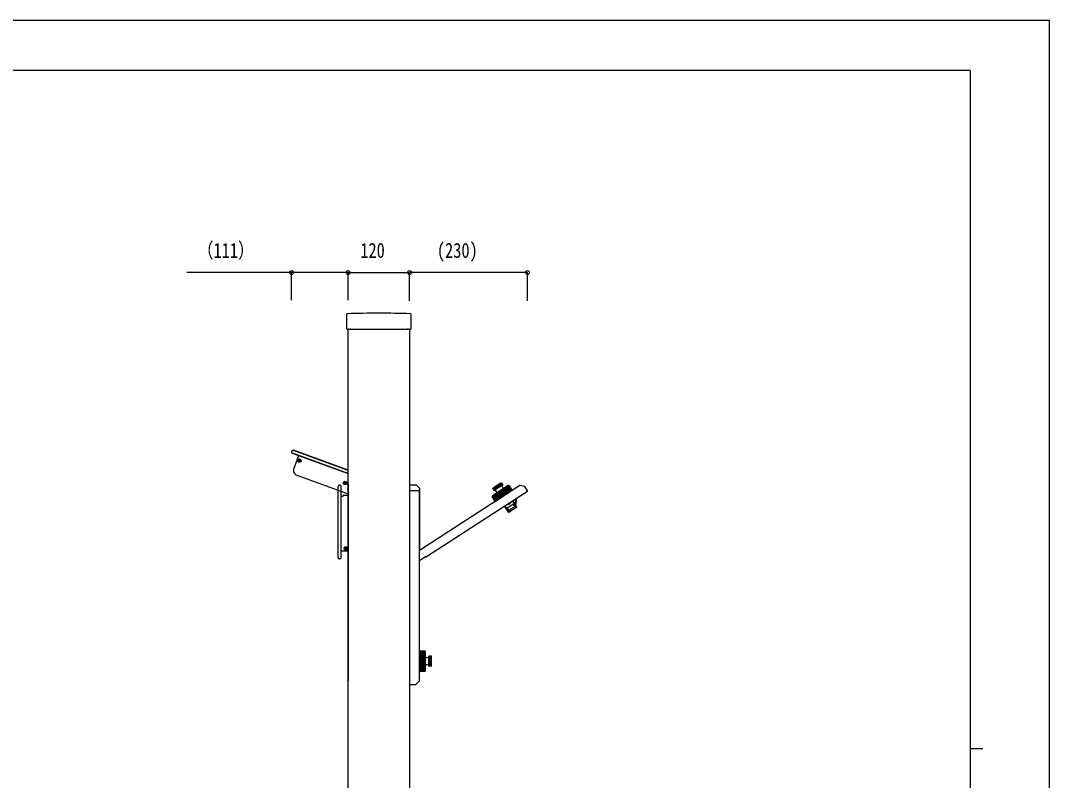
# Model space of a CAD drawing. Units: millimetres, scale not verified. Extents: x -2102 to 2103, y -1485 to 1485.
# Drawn here: x 93 to 2103, y 0 to 1485 of the extents above; entities that cross this region are included whole.
import ezdxf
from ezdxf.enums import TextEntityAlignment as Align

# ---------------------------------------------------------------- set-up
doc = ezdxf.new("R2010")
doc.units = ezdxf.units.MM
doc.header["$LTSCALE"] = 8
for name, color, linetype in [('0-4_YKK_A1', 4, 'Continuous'), ('0-5_YKK_D', 6, 'Continuous'), ('0-6_YKK_ZWAK', 7, 'Continuous')]:
    doc.layers.add(name, color=color, linetype=linetype)
doc.styles.add('ＭＳ ゴシック', font='')
doc.styles.get('ＭＳ ゴシック').set_extended_font_data('MS Gothic')

msp = doc.modelspace()

# ---------------------------------------------------------------- linework, layer by layer
at = {"layer": '0-4_YKK_A1'}
for p, q in [((729.61, 910.656), (729.61, 882.898)), ((855.61, 882.898), (855.61, 910.656)), ((730.408, 882.1), (733.31, 882.1)), ((732.61, -512.4), (732.61, 882.1)), ((734.222, 882.156), (733.31, 882.1)), ((734.434, 882.161), (736.286, 882.161)), ((737.41, 882.1), (736.498, 882.156)), ((737.41, 882.1), (847.81, 882.1)), ((848.722, 882.156), (847.81, 882.1)), ((848.934, 882.161), (850.786, 882.161)), ((851.91, 882.1), (850.998, 882.156)), ((851.91, 882.1), (854.811, 882.1)), ((852.61, 882.1), (852.61, -512.4)), ((622.423, 643.79), (622.081, 642.85)), ((622.672, 643.699), (622.33, 642.76)), ((732.61, 606.064), (625.537, 645.035)), ((732.61, 606.346), (625.627, 645.284)), ((623.575, 639.646), (635.596, 635.271)), ((732.61, 600.242), (623.666, 639.894)), ((635.603, 635.268), (630.909, 622.371)), ((636.173, 624.918), (635.097, 625.331)), ((635.596, 635.271), (732.61, 599.96)), ((636.528, 624.157), (636.153, 623.067)), ((636.489, 624.602), (636.173, 624.918)), ((636.489, 624.602), (636.528, 624.157)), ((637.15, 623.93), (636.737, 622.855)), ((636.845, 625.579), (637.161, 625.895)), ((637.466, 624.247), (637.15, 623.93)), ((637.161, 625.895), (637.574, 626.971)), ((637.466, 624.247), (637.911, 624.285)), ((637.782, 625.669), (638.158, 626.758)), ((637.821, 625.223), (637.782, 625.669)), ((637.821, 625.223), (638.137, 624.907)), ((637.911, 624.285), (639.001, 623.91)), ((638.137, 624.907), (639.213, 624.494)), ((630.909, 622.371), (626.215, 609.473)), ((632.192, 596.656), (732.61, 560.107)), ((726.599, 582.168), (727.012, 583.244)), ((727.221, 581.942), (727.596, 583.031)), ((732.61, 583.096), (732.147, 581.825)), ((712.86, 435.7), (712.86, 574.7)), ((716.36, 577.2), (715.36, 577.2)), ((718.86, 435.7), (718.86, 574.7)), ((725.611, 581.191), (724.536, 581.604)), ((725.966, 580.43), (725.591, 579.341)), ((725.928, 580.875), (725.611, 581.191)), ((725.928, 580.875), (725.966, 580.43)), ((726.588, 580.204), (726.175, 579.128)), ((726.283, 581.852), (726.599, 582.168)), ((726.904, 580.52), (726.588, 580.204)), ((726.904, 580.52), (727.35, 580.559)), ((727.26, 581.497), (727.221, 581.942)), ((727.26, 581.497), (727.576, 581.18)), ((727.35, 580.559), (728.439, 580.184)), ((727.576, 581.18), (728.652, 580.768)), ((732.147, 581.825), (732.147, 574.496)), ((732.147, 567.704), (732.147, 567.181)), ((732.61, 576.6), (732.61, 566.6)), ((732.61, 566.6), (732.61, 194.6)), ((732.61, 557.6), (732.61, 563.6)), ((852.61, 577.6), (865.61, 577.6)), ((852.61, 566.6), (870.61, 566.6)), ((865.61, 577.6), (872.61, 570.6)), ((870.61, 566.6), (872.61, 568.6)), ((872.61, 568.6), (872.61, 570.6)), ((872.61, 453.2), (872.61, 568.6)), ((1082.655, 564.902), (885.697, 437.08)), ((1045.516, 576.206), (1014.479, 556.064)), ((1015.379, 570.863), (1017.951, 566.9)), ((1015.512, 570.086), (1017.69, 566.731)), ((1015.796, 571.462), (1018.518, 567.268)), ((1030.906, 581.268), (1015.807, 571.469)), ((1016.429, 571.873), (1019.151, 567.679)), ((1017.495, 572.565), (1020.217, 568.37)), ((1018.518, 567.268), (1017.951, 566.9)), ((1034.319, 576.927), (1018.382, 566.583)), ((1018.465, 573.194), (1021.187, 569)), ((1018.681, 545.915), (1053.073, 568.235)), ((1051.418, 568.949), (1018.708, 547.721)), ((1018.752, 544.888), (1053.144, 567.208)), ((1020.217, 568.37), (1019.151, 567.679)), ((1019.901, 574.126), (1022.623, 569.932)), ((1021.09, 574.898), (1023.812, 570.704)), ((1022.623, 569.932), (1021.187, 569)), ((1038.164, 571.554), (1021.723, 560.884)), ((1022.724, 575.958), (1025.445, 571.764)), ((1025.445, 571.764), (1023.812, 570.704)), ((1023.989, 576.779), (1026.711, 572.585)), ((1025.392, 563.146), (1030.455, 555.345)), ((1025.622, 577.839), (1028.344, 573.645)), ((1026.139, 563.63), (1031.202, 555.829)), ((1026.711, 572.585), (1028.344, 573.645)), ((1026.778, 564.045), (1031.841, 556.244)), ((1027.539, 564.539), (1032.602, 556.738)), ((1028.188, 564.96), (1033.251, 557.159)), ((1028.248, 579.543), (1030.97, 575.349)), ((1028.958, 565.46), (1034.02, 557.658)), ((1029.218, 580.172), (1031.94, 575.978)), ((1029.612, 565.884), (1034.674, 558.083)), ((1030.284, 580.864), (1033.006, 576.67)), ((1030.384, 566.386), (1035.447, 558.584)), ((1030.917, 581.275), (1033.639, 577.081)), ((1031.038, 566.81), (1036.101, 559.009)), ((1033.972, 560.011), (1031.577, 563.702)), ((1031.634, 581.412), (1034.206, 577.449)), ((1031.808, 567.31), (1036.871, 559.508)), ((1031.94, 575.978), (1033.006, 576.67)), ((1032.289, 580.974), (1034.467, 577.618)), ((1032.457, 567.731), (1037.52, 559.93)), ((1033.218, 568.225), (1038.281, 560.423)), ((1033.639, 577.081), (1034.206, 577.449)), ((1033.857, 568.639), (1038.92, 560.838)), ((1034.603, 569.124), (1039.666, 561.323)), ((1035.228, 569.529), (1040.291, 561.728)), ((1035.954, 570), (1041.017, 562.199)), ((1036.559, 570.393), (1041.621, 562.591)), ((1037.259, 570.847), (1042.322, 563.046)), ((1037.84, 571.224), (1042.902, 563.423)), ((1038.509, 571.658), (1043.572, 563.857)), ((1039.061, 572.017), (1044.124, 564.215)), ((1039.694, 572.427), (1044.757, 564.626)), ((1040.213, 572.764), (1045.276, 564.963)), ((1040.805, 573.149), (1045.868, 565.347)), ((1041.288, 573.462), (1046.351, 565.661)), ((1041.834, 573.816), (1046.897, 566.015)), ((1042.276, 574.103), (1047.339, 566.302)), ((1042.407, 560.24), (1047.44, 563.506)), ((1042.407, 560.24), (1047.44, 563.506)), ((1042.773, 574.426), (1047.836, 566.625)), ((1043.172, 574.684), (1048.234, 566.883)), ((1043.615, 574.972), (1048.678, 567.171)), ((1043.967, 575.2), (1049.029, 567.399)), ((1044.353, 575.451), (1049.416, 567.65)), ((1044.655, 575.647), (1049.718, 567.846)), ((1044.982, 575.859), (1050.045, 568.058)), ((1045.232, 576.022), (1050.295, 568.22)), ((1045.497, 576.193), (1050.559, 568.392)), ((1045.706, 576.302), (1050.756, 568.52)), ((1045.951, 576.361), (1050.956, 568.65)), ((1046.152, 576.363), (1051.098, 568.741)), ((1046.372, 576.317), (1051.232, 568.829)), ((1046.541, 576.244), (1051.317, 568.884)), ((1046.715, 576.123), (1051.385, 568.928)), ((1046.838, 575.996), (1051.413, 568.946)), ((1051.418, 568.949), (1046.9, 575.912)), ((1052.654, 567.963), (1052.11, 568.802)), ((1053.073, 568.235), (1053.563, 567.48)), ((1082.95, 566.286), (1077.506, 574.674)), ((719.41, 555.8), (722.41, 555.8)), ((722.91, 557), (722.91, 556.3)), ((723.41, 557.5), (732.61, 557.5)), ((1014.027, 555.144), (1018.804, 547.783)), ((1014.029, 555.328), (1018.889, 547.839)), ((1014.067, 554.935), (1018.737, 547.74)), ((1014.077, 555.547), (1019.024, 547.926)), ((1014.132, 554.772), (1018.708, 547.721)), ((1014.133, 554.771), (1018.708, 547.721)), ((1014.161, 555.729), (1019.165, 548.018)), ((1018.703, 547.718), (1014.185, 554.68)), ((1014.315, 555.93), (1019.365, 548.148)), ((1014.499, 556.076), (1019.562, 548.275)), ((1014.764, 556.248), (1019.826, 548.447)), ((1015.014, 556.411), (1020.077, 548.609)), ((1015.341, 556.623), (1020.403, 548.821)), ((1015.643, 556.819), (1020.706, 549.018)), ((1016.029, 557.069), (1021.092, 549.268)), ((1016.381, 557.298), (1021.444, 549.497)), ((1016.824, 557.585), (1021.887, 549.784)), ((1017.223, 557.844), (1022.285, 550.043)), ((1017.719, 558.166), (1022.782, 550.365)), ((1018.162, 558.453), (1023.224, 550.652)), ((1019.101, 546.188), (1018.556, 547.026)), ((1018.681, 545.915), (1019.171, 545.161)), ((1018.708, 558.808), (1023.771, 551.007)), ((1019.191, 559.121), (1024.253, 551.32)), ((1019.783, 559.505), (1024.845, 551.704)), ((1020.302, 559.842), (1025.365, 552.041)), ((1020.935, 560.253), (1025.998, 552.452)), ((1021.487, 560.611), (1026.55, 552.81)), ((1022.156, 561.046), (1027.219, 553.245)), ((1022.737, 561.422), (1027.8, 553.621)), ((1023.437, 561.877), (1028.5, 554.076)), ((1024.042, 562.269), (1029.105, 554.468)), ((1024.768, 562.741), (1029.831, 554.94)), ((1059.741, 550.031), (1059.057, 540.293)), ((1060.562, 540.306), (1061.316, 551.054)), ((1038.022, 535.936), (1039.422, 533.864)), ((1038.579, 536.298), (1046.494, 524.383)), ((1039.422, 533.864), (1039.04, 533.616)), ((1039.04, 533.616), (1045.64, 523.826)), ((1055.755, 540.261), (1043.482, 532.296)), ((1043.482, 532.296), (1046.664, 527.393)), ((1046.907, 524.297), (1046.052, 523.742)), ((1058.937, 535.358), (1046.664, 527.393)), ((1061.321, 533.652), (1046.907, 524.297)), ((1058.937, 535.358), (1055.755, 540.261)), ((1059.836, 539.896), (1057.775, 540.947)), ((1061.137, 535.553), (1061.531, 535.799)), ((1062.177, 534.207), (1061.321, 533.652)), ((1062.268, 534.618), (1061.531, 535.799)), ((718.91, 448.5), (732.61, 448.5)), ((725.96, 453.169), (725.96, 453.83)), ((727.779, 455.65), (728.441, 455.65)), ((728.441, 451.35), (727.779, 451.35)), ((730.26, 453.83), (730.26, 453.169)), ((871.81, 420.9), (871.81, 452.4)), ((871.81, 195.6), (871.81, 447.968)), ((716.36, 433.2), (715.36, 433.2)), ((884.733, 437.647), (872.57, 429.753)), ((884.733, 437.647), (884.314, 437.375)), ((884.733, 437.647), (885.006, 437.227)), ((871.81, 194.6), (871.81, 420.9)), ((871.81, 254.1), (871.81, 213.1)), ((872.71, 253.6), (871.81, 253.6)), ((872.71, 253.6), (872.71, 212.6)), ((872.71, 253.1), (873.71, 253.1)), ((874.21, 252.6), (882.51, 252.6)), ((882.614, 252.594), (874.21, 252.594)), ((882.615, 252.594), (874.21, 252.594)), ((874.21, 213.6), (874.21, 252.594)), ((882.788, 252.56), (874.21, 252.56)), ((882.984, 252.48), (874.21, 252.48)), ((883.138, 252.378), (874.21, 252.378)), ((883.296, 252.218), (874.21, 252.218)), ((883.403, 252.049), (874.21, 252.049)), ((883.487, 251.811), (874.21, 251.811)), ((883.51, 251.576), (874.21, 251.576)), ((883.51, 251.261), (874.21, 251.261)), ((883.51, 250.962), (874.21, 250.962)), ((883.51, 250.573), (874.21, 250.573)), ((883.51, 250.213), (874.21, 250.213)), ((883.51, 249.752), (874.21, 249.752)), ((883.51, 249.333), (874.21, 249.333)), ((883.51, 248.805), (874.21, 248.805)), ((883.51, 248.33), (874.21, 248.33)), ((883.51, 247.737), (874.21, 247.737)), ((883.51, 247.21), (874.21, 247.21)), ((883.51, 246.559), (874.21, 246.559)), ((883.51, 245.983), (874.21, 245.983)), ((883.51, 245.278), (874.21, 245.278)), ((883.51, 244.659), (874.21, 244.659)), ((883.51, 243.904), (874.21, 243.904)), ((883.51, 243.246), (874.21, 243.246)), ((883.51, 242.448), (874.21, 242.448)), ((883.51, 241.756), (874.21, 241.756)), ((883.51, 214.6), (883.51, 251.6)), ((883.61, 223.3), (883.61, 242.9)), ((890.21, 223.6), (890.21, 242.6)), ((894.71, 243.1), (890.71, 243.1)), ((890.71, 242.113), (890.71, 242.789)), ((895.435, 242.789), (890.71, 242.789)), ((895.71, 242.113), (890.71, 242.113)), ((895.71, 241.358), (890.71, 241.358)), ((890.71, 240.087), (890.71, 241.358)), ((895.71, 224.1), (895.71, 242.1)), ((871.81, 225.9), (871.81, 219.9)), ((871.81, 225.9), (871.81, 219.9)), ((883.51, 240.921), (874.21, 240.921)), ((883.51, 240.2), (874.21, 240.2)), ((883.51, 239.334), (874.21, 239.334)), ((883.51, 238.59), (874.21, 238.59)), ((883.51, 237.7), (874.21, 237.7)), ((883.51, 236.939), (874.21, 236.939)), ((883.51, 236.031), (874.21, 236.031)), ((883.51, 235.258), (874.21, 235.258)), ((883.51, 234.34), (874.21, 234.34)), ((883.51, 233.56), (874.21, 233.56)), ((883.51, 232.639), (874.21, 232.639)), ((883.51, 231.86), (874.21, 231.86)), ((883.51, 230.942), (874.21, 230.942)), ((883.51, 230.168), (874.21, 230.168)), ((883.51, 229.261), (874.21, 229.261)), ((883.51, 228.499), (874.21, 228.499)), ((883.51, 227.609), (874.21, 227.609)), ((883.51, 226.865), (874.21, 226.865)), ((883.51, 225.999), (874.21, 225.999)), ((883.51, 225.278), (874.21, 225.278)), ((883.51, 224.444), (874.21, 224.444)), ((883.51, 223.751), (874.21, 223.751)), ((883.51, 222.954), (874.21, 222.954)), ((883.51, 222.295), (874.21, 222.295)), ((883.51, 221.541), (874.21, 221.541)), ((876.21, 233.1), (880.61, 233.1)), ((895.71, 240.087), (890.71, 240.087)), ((895.71, 238.931), (890.71, 238.931)), ((890.71, 237.219), (890.71, 238.931)), ((895.71, 237.219), (890.71, 237.219)), ((890.71, 233.854), (890.71, 235.801)), ((895.71, 235.801), (890.71, 235.801)), ((895.71, 233.854), (890.71, 233.854)), ((890.71, 232.345), (890.71, 230.398)), ((895.71, 232.345), (890.71, 232.345)), ((895.71, 230.398), (890.71, 230.398)), ((890.71, 228.98), (890.71, 227.268)), ((895.71, 228.98), (890.71, 228.98)), ((895.71, 227.268), (890.71, 227.268)), ((895.71, 226.112), (890.71, 226.112)), ((890.71, 226.112), (890.71, 224.841)), ((895.71, 224.841), (890.71, 224.841)), ((890.71, 224.087), (890.71, 223.411)), ((895.71, 224.087), (890.71, 224.087)), ((895.435, 223.411), (890.71, 223.411)), ((894.71, 223.1), (890.71, 223.1)), ((732.61, 211.7), (732.61, 194.6)), ((872.71, 212.6), (871.81, 212.6)), ((872.71, 213.1), (873.71, 213.1)), ((883.51, 220.922), (874.21, 220.922)), ((883.51, 220.216), (874.21, 220.216)), ((883.51, 219.641), (874.21, 219.641)), ((883.51, 218.989), (874.21, 218.989)), ((883.51, 218.462), (874.21, 218.462)), ((883.51, 217.87), (874.21, 217.87)), ((883.51, 217.395), (874.21, 217.395)), ((883.51, 216.867), (874.21, 216.867)), ((883.51, 216.447), (874.21, 216.447)), ((883.51, 215.987), (874.21, 215.987)), ((883.51, 215.626), (874.21, 215.626)), ((883.51, 215.237), (874.21, 215.237)), ((883.51, 214.938), (874.21, 214.938)), ((883.51, 214.623), (874.21, 214.623)), ((883.487, 214.389), (874.21, 214.389)), ((883.403, 214.15), (874.21, 214.15)), ((883.296, 213.981), (874.21, 213.981)), ((883.138, 213.821), (874.21, 213.821)), ((882.984, 213.72), (874.21, 213.72)), ((882.788, 213.639), (874.21, 213.639)), ((882.614, 213.605), (874.21, 213.605)), ((874.21, 213.6), (882.51, 213.6)), ((852.61, 187.6), (861.81, 187.6)), ((852.61, 187.6), (864.81, 187.6)), ((864.81, 187.6), (871.81, 194.6))]:
    msp.add_line(p, q, dxfattribs=at)
for points in [[(636.845, 625.579), (636.399, 625.54), (635.31, 625.915)], [(726.283, 581.852), (725.838, 581.813), (724.748, 582.188)], [(1077.506, 574.674), (1067.824, 576.735), (871.81, 449.526)], [(872.61, 453.2), (871.81, 453.2), (871.81, 567.8)], [(1026.812, 578.611), (1029.534, 574.417), (1030.97, 575.349)], [(1053.753, 546.145), (1060.878, 534.906), (1061.411, 534.064)], [(1054.31, 546.506), (1060.457, 536.644), (1061.137, 535.553)]]:
    msp.add_lwpolyline(points, dxfattribs=at)
for centre, radius in [((637.155, 624.913), 3.5), ((637.155, 624.913), 3), ((726.594, 581.186), 3.5), ((726.594, 581.186), 3), ((728.11, 453.5), 3.5)]:
    msp.add_circle(centre, radius, dxfattribs=at)
for centre, radius, start, end in [((731.106, 910.657), 1.496, 91.73613, 180.02696), ((792.61, -1087.4), 2000.5, 88.23692, 91.76308), ((854.113, 910.657), 1.496, 359.97304, 88.26387), ((624.772, 642.935), 2.5, 70, 160), ((624.772, 642.935), 2.235, 70, 160), ((624.43, 641.995), 2.5, 160, 250), ((624.43, 641.995), 2.235, 160, 250), ((637.155, 624.913), 2.1, 151.49109, 168.50891), ((637.155, 624.913), 2.1, 61.49109, 78.50891), ((637.155, 624.913), 2.1, 331.49109, 348.50891), ((635.612, 606.053), 10, 160, 250), ((637.155, 624.913), 2.1, 241.49109, 258.50891), ((726.594, 581.186), 2.1, 61.49109, 78.50891), ((715.36, 574.7), 2.5, 90, 180), ((716.36, 574.7), 2.5, 0, 90), ((726.594, 581.186), 2.1, 151.49109, 168.50891), ((726.594, 581.186), 2.1, 241.49109, 258.50891), ((726.594, 581.186), 2.1, 331.49109, 348.50891), ((742.61, 571.1), 11, 162.01851, 197.98149), ((733.447, 567.181), 1.3, 180, 229.90462), ((733.61, 576.6), 1, 90, 180), ((1016.351, 570.63), 1, 122.9828, 212.9828), ((1018.109, 567.003), 0.5, 212.9828, 302.9828), ((1015.999, 559.805), 8, 16.94001, 66.25689), ((1031.45, 580.429), 1, 32.9828, 122.9828), ((1041.48, 576.342), 8, 179.70871, 226.16876), ((1034.047, 577.346), 0.5, 302.9828, 32.9828), ((1036.286, 570.931), 0.5, 226.16876, 302.9828), ((1038.273, 571.386), 0.2, 62.9828, 122.9828), ((1046.061, 575.367), 1, 32.9828, 122.9828), ((1051.69, 568.53), 0.5, 32.9828, 122.9828), ((1082.111, 565.741), 1, 302.9828, 32.9828), ((719.41, 556.3), 0.5, 180, 270), ((722.41, 556.3), 0.5, 270, 360), ((723.41, 557), 0.5, 90, 180), ((1015.024, 555.225), 1, 122.9828, 212.9828), ((1018.976, 547.299), 0.5, 122.9828, 212.9828), ((1021.832, 560.716), 0.2, 122.9828, 182.9828), ((1023.056, 562.345), 0.5, 302.9828, 19.79685), ((1045.791, 544.555), 4.431, 255.59322, 350.37238), ((1045.888, 523.994), 0.3, 213.9828, 302.9828), ((1046.744, 524.549), 0.3, 213.59725, 302.9828), ((1058.356, 540.089), 0.5, 62.9828, 126.45333), ((1060.063, 540.341), 0.5, 242.9828, 355.9828), ((1061.158, 533.903), 0.3, 302.9828, 32.36088), ((1062.014, 534.459), 0.3, 302.9828, 31.9828), ((725.96, 455.65), 1.819, 270, 0), ((725.96, 451.35), 1.819, 0, 90), ((730.26, 455.65), 1.819, 180, 270), ((730.26, 451.35), 1.819, 90, 180), ((871.81, 453.2), 0.8, 270, 0), ((715.36, 435.7), 2.5, 180, 270), ((716.36, 435.7), 2.5, 270, 0), ((885.425, 437.5), 0.5, 212.9828, 302.9828), ((873.71, 252.6), 0.5, 0, 90), ((882.51, 251.6), 1, 0, 90), ((883.41, 242.9), 0.2, 0, 60), ((885.821, 248.288), 8, 253.95721, 303.27409), ((890.71, 242.6), 0.5, 90, 180), ((894.71, 242.1), 1, 0, 90), ((883.41, 223.3), 0.2, 300, 0), ((884.11, 240.986), 0.5, 180, 256.81404), ((884.11, 225.214), 0.5, 103.18596, 180), ((885.821, 217.911), 8, 56.72591, 103.18596), ((890.71, 223.6), 0.5, 180, 270), ((894.71, 224.1), 1, 270, 0), ((873.71, 213.6), 0.5, 270, 0), ((882.51, 214.6), 1, 270, 0)]:
    msp.add_arc(centre, radius, start, end, dxfattribs=at)
for centre, major_axis, ratio, start_param, end_param in [((730.411, 882.901), (-0.568, -0.568), 0.99628, 5.49965061, 7.06672), ((734.434, 882.143), (0.3, 0), 0.061163, 1.57079633, 2.35619449), ((736.286, 882.143), (0.3, 0), 0.061163, 0.78539816, 1.57079633), ((848.934, 882.143), (0.3, 0), 0.061163, 1.57079633, 2.35619449), ((850.786, 882.143), (0.3, 0), 0.061163, 0.78539816, 1.57079633), ((854.808, 882.901), (0.568, -0.568), 0.99628, 5.49965061, 7.06672)]:
    msp.add_ellipse(centre, major_axis=major_axis, ratio=ratio, start_param=start_param, end_param=end_param, dxfattribs=at)
at = {"layer": '0-5_YKK_D'}
for p, q in [((621.93, 938.6), (621.93, 993.6)), ((732.61, 938.6), (732.61, 993.6)), ((732.61, 938.6), (732.61, 993.6)), ((732.61, 992.6), (852.61, 992.6)), ((852.61, 938.6), (852.61, 993.6)), ((852.61, 937.1), (852.61, 993.6)), ((1083.089, 992.6), (852.61, 992.6)), ((1083.089, 937.1), (1083.089, 993.6))]:
    msp.add_line(p, q, dxfattribs=at)
msp.add_lwpolyline([(732.61, 992.6), (621.93, 992.6), (417.597, 992.6)], dxfattribs=at)
for centre in [(621.93, 992.6), (732.61, 992.6), (732.61, 992.6), (852.61, 992.6), (852.61, 992.6), (1083.089, 992.6)]:
    msp.add_circle(centre, 3.75, dxfattribs=at)
at = {"layer": '0-6_YKK_ZWAK'}
for p, q in [((1947.61, 1387.6), (-1952.39, 1387.6)), ((1947.61, 1387.6), (1947.61, -1262.4)), ((1947.61, 62.6), (1972.61, 62.6))]:
    msp.add_line(p, q, dxfattribs=at)
msp.add_lwpolyline([(-2102.4, -1484.9), (2102.6, -1484.9), (2102.6, 1485.1), (-2102.4, 1485.1)], close=True, dxfattribs=at)

# ---------------------------------------------------------------- texts
at = {"layer": '0-5_YKK_D', "style": 'ＭＳ ゴシック', "width": 0.8}
for s, p in [('（111）', (437.597, 1012.6)), ('120', (756.343, 1012.6)), ('(230)', (905.983, 1012.6))]:
    msp.add_text(s, height=29.33, dxfattribs=at).set_placement(p, align=Align.BOTTOM_LEFT)

doc.saveas('drawing.dxf')
